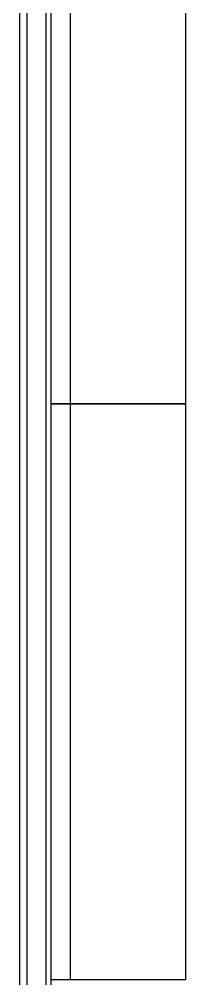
# Model space of a CAD drawing. Header units: metres. Extents: x -31 to 130, y -13 to 69.
# Drawn here: x 26.91 to 27.78, y 34.33 to 39.35 of the extents above; entities that cross this region are included whole.
import ezdxf

# ---------------------------------------------------------------- set-up
doc = ezdxf.new("R2010")
doc.units = ezdxf.units.M
doc.header["$LTSCALE"] = 0.002
doc.header["$MEASUREMENT"] = 0
for name, color, linetype in [('ar-alv', 2, 'CONTINUOUS'), ('ar-banc', 1, 'CONTINUOUS'), ('ar-castelo', 2, 'CONTINUOUS'), ('ar-piso', 1, 'CONTINUOUS'), ('ar-reboco', 2, 'CONTINUOUS'), ('banc', 1, 'CONTINUOUS')]:
    doc.layers.add(name, color=color, linetype=linetype)

# ---------------------------------------------------------------- blocks, each defined once
blk = doc.blocks.new('bnc-15p')
at = {"layer": 'banc', "color": 1}
blk.add_lwpolyline([(-1.5, 0), (1.5, 0), (1.5, 0.7), (-1.5, 0.7)], close=True, dxfattribs=at)

msp = doc.modelspace()

# ---------------------------------------------------------------- linework, layer by layer
at = {"layer": 'ar-alv'}
for p, q in [((26.95, 34.325), (26.95, 44.175)), ((27.05, 34.325), (27.05, 44.175))]:
    msp.add_line(p, q, dxfattribs=at)
at = {"layer": 'ar-castelo'}
for points in [[(27.175, 37.35), (27.075, 37.35), (27.075, 40.35), (27.175, 40.35)], [(27.175, 34.35), (27.075, 34.35), (27.075, 37.35), (27.175, 37.35)]]:
    msp.add_lwpolyline(points, close=True, dxfattribs=at)
at = {"layer": 'ar-piso'}
msp.add_line((26.91, 44.175), (26.91, 34.325), dxfattribs=at)
at = {"layer": 'ar-reboco'}
msp.add_line((27.075, 34.325), (27.075, 44.175), dxfattribs=at)

# ---------------------------------------------------------------- block references
at = {"layer": 'ar-banc', "xscale": -1, "rotation": 270}
for p in [(27.075, 38.85), (27.075, 35.85)]:
    msp.add_blockref('bnc-15p', p, dxfattribs=at)

doc.saveas('drawing.dxf')
